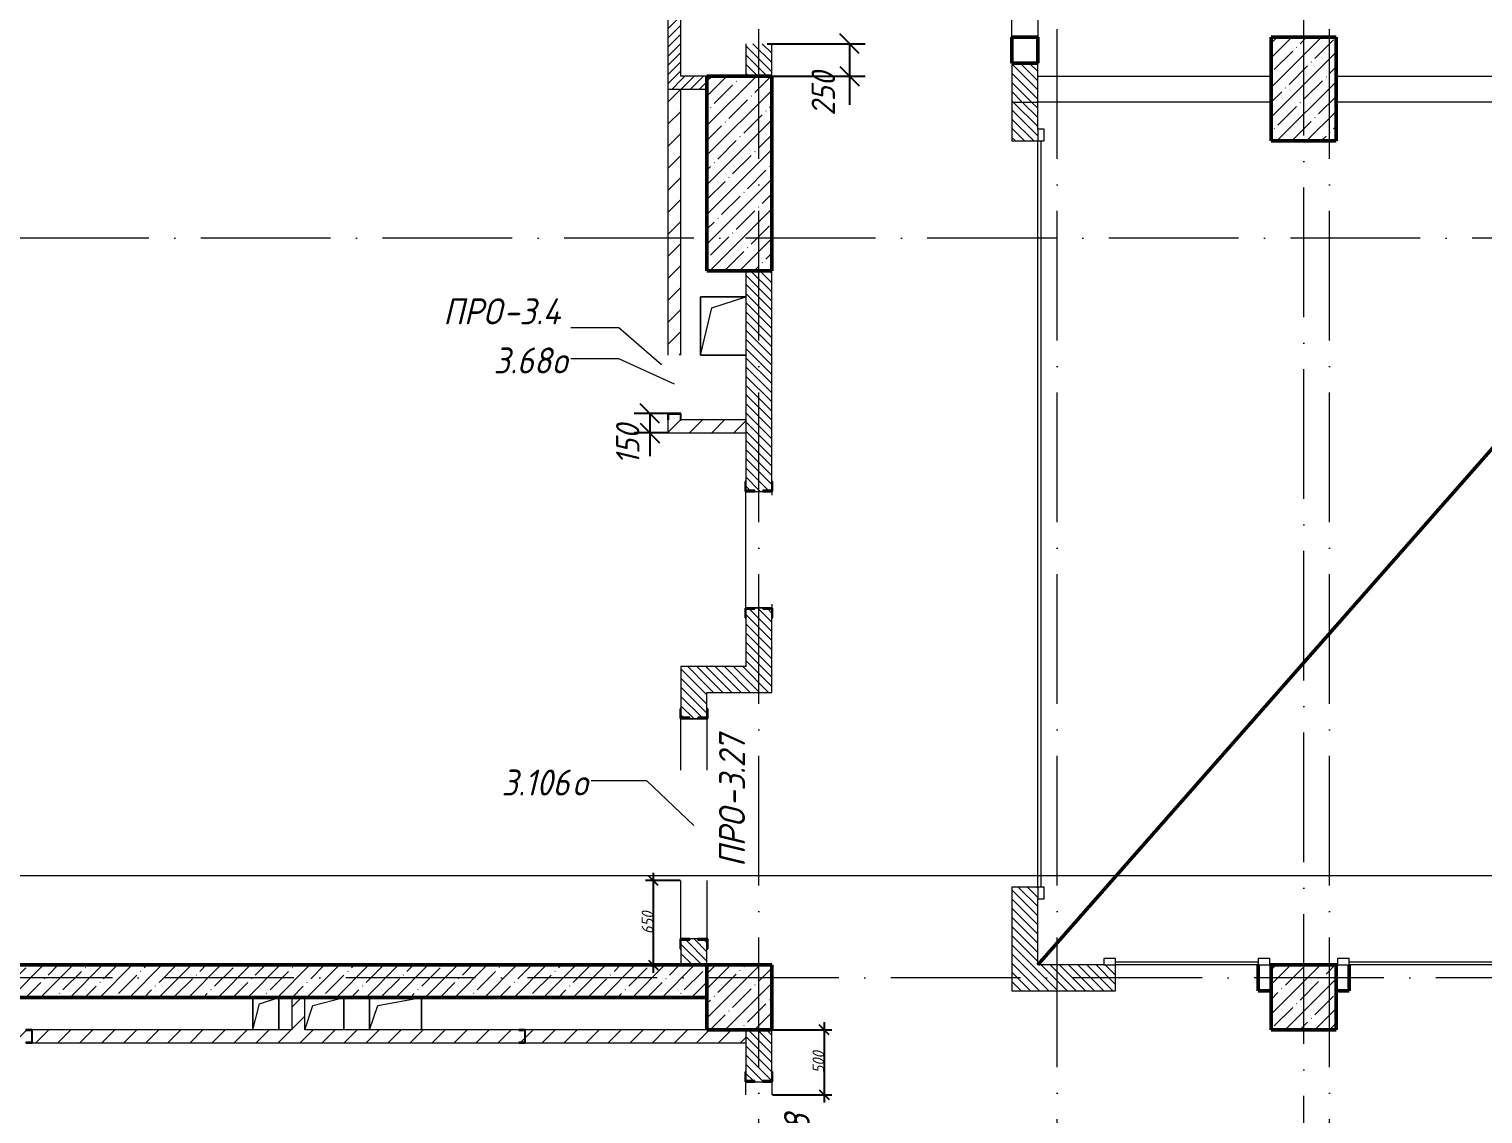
# Model space of a CAD drawing. Header units: millimetres. Extents: x -537608 to 253996, y -217170 to 186033.
# Drawn here: x -178860 to -167653, y 161073 to 169434 of the extents above; entities that cross this region are included whole.
import ezdxf

# ---------------------------------------------------------------- set-up
doc = ezdxf.new("R2010")
doc.units = ezdxf.units.MM
doc.linetypes.add('50_200_ШТРИХ_1Т_ш5_п1_п1_', pattern=[1400, 1000, -200, 0, -200])
for name, color, linetype, lineweight in [('A-____-____-DIMS', 7, 'Continuous', 9), ('A-DETL-____-OTLN-1', 7, 'Continuous', 50), ('A-DOOR-____-MCUT', 7, 'Continuous', 13), ('A-DOOR-____-OTLN', 7, 'Continuous', 9), ('A-FLOR-____-OTLN', 7, 'Continuous', 9), ('A-GENM-____-IDEN', 7, 'Continuous', 9), ('A-GENM-____-MCUT', 7, 'Continuous', 25), ('A-GENM-____-OTLN', 7, 'Continuous', 9), ('A-GENM-____-OTLN-1', 7, 'Continuous', 25), ('A-GLAZ-____-IDEN', 7, 'Continuous', 9), ('A-WALL-____-MCUT', 7, 'Continuous', 13), ('A-WALL-____-MCUT-1', 7, 'Continuous', 9), ('A-WALL-____-MCUT-2', 7, 'Continuous', 50), ('A-WALL-____-PATT-1', 7, 'Continuous', 9), ('A-WALL-FNSH-MCUT-1', 7, 'Continuous', 9), ('I-WALL-____-OTLN', 7, 'Continuous', 9), ('S-COLS-____-MCUT', 7, 'Continuous', 50), ('S-COLS-____-OTLN', 7, 'Continuous', 9), ('S-GRID-____-OTLN-1', 7, '50_200_ШТРИХ_1Т_ш5_п1_п1_', 9)]:
    doc.layers.add(name, color=color, linetype=linetype, lineweight=lineweight)
doc.layers.add('G-____-____-SYMB-1', color=9, linetype='Continuous', lineweight=9, true_color=0x808080)
doc.styles.add('ISOCPEUR_I_10', font='isocpeui.ttf', dxfattribs={"width": 0.9, "height": 180})
doc.styles.add('ISOCPEUR_I_11', font='isocpeui.ttf', dxfattribs={"width": 0.9, "height": 200})
doc.styles.add('ISOCPEUR_I_7', font='isocpeui.ttf', dxfattribs={"width": 0.9, "height": 90})
doc.dimstyles.new('ISO-1_8_0_9К_СРЕДНИЙ_Кладочные_1', dxfattribs={"dimscale": 304.8, "dimtxt": 89.638306, "dimasz": 0.246063, "dimexe": 0.19685, "dimexo": 0, "dimgap": 0, "dimtad": 1, "dimdec": 3, "dimrnd": 0.001, "dimdsep": 46, "dimtxsty": 'ISOCPEUR_I_7', "dimblk1": 'OBLIQUE', "dimblk2": 'OBLIQUE', "dimsah": 1, "dimcen": 0.09, "dimdle": 0.19685, "dimazin": 0, "dimtfac": 1, "dimtdec": 4, "dimtix": 1, "dimtmove": 0, "dimatfit": 3, "dimfxl": 1, "dimtvp": 1, "dimtolj": 1, "dimtzin": 0, "dimarcsym": 2})
doc.dimstyles.new('ISO-1_8_0_9К_СРЕДНИЙ_Кладочные_3', dxfattribs={"dimscale": 304.8, "dimtxt": 179.276612, "dimasz": 0.492126, "dimexe": 0.393701, "dimexo": 0, "dimgap": 0, "dimtad": 1, "dimdec": 3, "dimrnd": 0.001, "dimdsep": 46, "dimtxsty": 'ISOCPEUR_I_10', "dimblk1": 'OBLIQUE', "dimblk2": 'OBLIQUE', "dimsah": 1, "dimcen": 0.09, "dimdle": 0.393701, "dimazin": 0, "dimtfac": 1, "dimtdec": 4, "dimtix": 1, "dimtmove": 0, "dimatfit": 3, "dimfxl": 1, "dimtvp": 1, "dimtolj": 1, "dimtzin": 0, "dimarcsym": 2})
pattern_1 = [(135, (-178684.97, 94540.114), (-35.35534, -35.35534), [])]
pattern_2 = [(45, (-178684.97, 94540.114), (-35.35534, 35.35534), [])]
pattern_3 = [(45, (-178684.97, 94540.11), (-84.85281, 84.85281), [])]

# ---------------------------------------------------------------- blocks, each defined once
blk = doc.blocks.new('BSC_Колонна _Прямоугольная - 500х800-V10-АР1_План отверстий 3 этажа в осях 1-64_Ю-ЯЯ')
at = {"layer": 'S-COLS-____-OTLN'}
h = blk.add_hatch(dxfattribs=at)
h.set_pattern_fill('FP_14', color=256, style=0, pattern_type=2)
h.set_pattern_definition([(45, (-9650, -74431.04), (-114.04925, 114.04925), []), (45, (-9535.95, -74431.04), (-114.04925, 114.04925), [201.613, -40.323, 3.353, -36.97])])
h.paths.add_polyline_path([(-250, -400), (250, -400), (250, 400), (-250, 400)], flags=0)
at = {"layer": 'S-COLS-____-MCUT'}
for p, q in [((250, 400), (-250, 400)), ((-250, 400), (-250, -400)), ((250, -400), (250, 400)), ((-250, -400), (250, -400))]:
    blk.add_line(p, q, dxfattribs=at)
blk = doc.blocks.new('BSC_Колонна _Прямоугольная - 500х500-25976076-АР1_План отверстий 3 этажа в осях 1-64_Ю-ЯЯ')
at = {"layer": 'S-COLS-____-OTLN'}
h = blk.add_hatch(dxfattribs=at)
h.set_pattern_fill('FP_15', color=256, style=0, pattern_type=2)
h.set_pattern_definition([(45, (-9650, -67431.04), (-114.04925, 114.04925), []), (45, (-9535.95, -67431.04), (-114.04925, 114.04925), [201.613, -40.323, 3.353, -36.97])])
h.paths.add_polyline_path([(-250, -250), (250, -250), (250, 250), (-250, 250)], flags=0)
at = {"layer": 'S-COLS-____-MCUT'}
for p, q in [((250, 250), (-250, 250)), ((-250, 250), (-250, -250)), ((250, -250), (250, 250)), ((-250, -250), (250, -250))]:
    blk.add_line(p, q, dxfattribs=at)
blk = doc.blocks.new('BSC_Колонна _Прямоугольная - 500х500-V24-АР1_План отверстий 3 этажа в осях 1-64_Ю-ЯЯ')
at = {"layer": 'S-COLS-____-OTLN'}
h = blk.add_hatch(dxfattribs=at)
h.set_pattern_fill('FP_31', color=256, style=0, pattern_type=2)
h.set_pattern_definition([(45, (-5300, -67431.04), (-114.04925, 114.04925), []), (45, (-5185.95, -67431.04), (-114.04925, 114.04925), [201.613, -40.323, 3.353, -36.97])])
h.paths.add_polyline_path([(-250, -250), (250, -250), (250, 250), (-250, 250)], flags=0)
at = {"layer": 'S-COLS-____-MCUT'}
for p, q in [((250, 250), (-250, 250)), ((-250, 250), (-250, -250)), ((250, -250), (250, 250)), ((-250, -250), (250, -250))]:
    blk.add_line(p, q, dxfattribs=at)
blk = doc.blocks.new('BSC_Колонна _Прямоугольная - 500х1500-25984399-АР1_План отверстий 3 этажа в осях 1-64_Ю-ЯЯ')
at = {"layer": 'S-COLS-____-OTLN'}
h = blk.add_hatch(dxfattribs=at)
h.set_pattern_fill('FP_152', color=256, style=0, pattern_type=2)
h.set_pattern_definition([(45, (-5300, -73781.04), (-114.04925, 114.04925), []), (45, (-5185.95, -73781.04), (-114.04925, 114.04925), [201.613, -40.323, 3.353, -36.97])])
h.paths.add_polyline_path([(-250, -750), (250, -750), (250, 750), (-250, 750), (-250, -413)], flags=0)
at = {"layer": 'S-COLS-____-MCUT'}
for p, q in [((250, 750), (-250, 750)), ((-250, 750), (-250, -750)), ((250, -750), (250, 750)), ((-250, -750), (250, -750))]:
    blk.add_line(p, q, dxfattribs=at)
blk = doc.blocks.new('Фахверк_СКБ_Уголок - 200_3960-28268576-АР1_План отверстий 3 этажа в осях 1-64_Ю-ЯЯ')
at = {"layer": 'A-GENM-____-MCUT'}
for p, q in [((200, 156), (125, 156)), ((125, 156), (125, 81)), ((131, 81), (131, 150)), ((131, 150), (200, 150)), ((200, 150), (200, 156)), ((125, 81), (131, 81)), ((131, 19), (125, 19)), ((125, 19), (125, -56)), ((131, -50), (131, 19)), ((125, -56), (200, -56)), ((200, -50), (131, -50)), ((200, -56), (200, -50))]:
    blk.add_line(p, q, dxfattribs=at)
blk = doc.blocks.new('Фахверк_СКБ_Уголок - 200_3960_зеркало-28268689-АР1_План отверстий 3 этажа в осях 1-64_Ю-ЯЯ')
at = {"layer": 'A-GENM-____-MCUT'}
for p, q in [((200, 156), (125, 156)), ((125, 156), (125, 81)), ((131, 81), (131, 150)), ((131, 150), (200, 150)), ((200, 150), (200, 156)), ((125, 81), (131, 81)), ((131, 19), (125, 19)), ((125, 19), (125, -56)), ((131, -50), (131, 19)), ((125, -56), (200, -56)), ((200, -50), (131, -50)), ((200, -56), (200, -50))]:
    blk.add_line(p, q, dxfattribs=at)
blk = doc.blocks.new('154_Стойка_СКБ_Уголок - СМ-2480_200-28346303-АР1_План отверстий 3 этажа в осях 1-64_Ю-ЯЯ')
at = {"layer": 'A-GENM-____-MCUT'}
for p, q in [((125, 156), (125, 81)), ((200, 156), (125, 156)), ((131, 81), (131, 150)), ((131, 150), (200, 150)), ((200, 150), (200, 156)), ((125, 81), (131, 81)), ((131, 19), (125, 19)), ((125, 19), (125, -56)), ((131, -50), (131, 19)), ((125, -56), (200, -56)), ((200, -50), (131, -50)), ((200, -56), (200, -50))]:
    blk.add_line(p, q, dxfattribs=at)
blk = doc.blocks.new('Стойка_Влож_Полоса боковая - Полоса-V164-АР1_План отверстий 3 этажа в осях 1-64_Ю-ЯЯ')
at = {"layer": 'A-GENM-____-OTLN'}
for p, q in [((-5, 60), (0, 60)), ((-5, -60), (-5, 60)), ((0, 31), (0, -31)), ((0, -60), (-5, -60))]:
    blk.add_line(p, q, dxfattribs=at)
blk = doc.blocks.new('АР_Перемычка - АР_Перемычка-28586037-АР1_План отверстий 3 этажа в осях 1-64_Ю-ЯЯ')
at = {"layer": 'A-GENM-____-OTLN'}
blk.add_line((-250, -100), (-243, -100), dxfattribs=at)
blk = doc.blocks.new('154_Фахверк_СКБ_Швеллер - Тип_100_3960-28515445-АР1_План отверстий 3 этажа в осях 1-64_Ю-ЯЯ')
at = {"layer": 'A-GENM-____-MCUT'}
for p, q in [((175, 50), (125, 50)), ((125, 50), (125, -50)), ((128, 47), (175, 47)), ((128, -47), (128, 47)), ((175, 47), (175, 50)), ((125, -50), (175, -50)), ((175, -47), (128, -47)), ((175, -50), (175, -47))]:
    blk.add_line(p, q, dxfattribs=at)
blk = doc.blocks.new('AR_Отверстие прямоугольное _в плите_ - AR_Отверстие прямоугольное _в плите_-V196-АР1_План отверстий 3 этажа в осях 1-64_Ю-ЯЯ')
at = {"layer": 'A-GENM-____-OTLN'}
for p, q in [((-100, 125), (-100, -125)), ((-50, 75), (100, 125)), ((100, -125), (100, 125)), ((-100, -125), (-50, 75))]:
    blk.add_line(p, q, dxfattribs=at)
blk = doc.blocks.new('AR_Отверстие прямоугольное _в плите_ - AR_Отверстие прямоугольное _в плите_-30459858-АР1_План отверстий 3 этажа в осях 1-64_Ю-ЯЯ')
at = {"layer": 'A-GENM-____-OTLN'}
for p, q in [((-200, 125), (-200, -125)), ((-137, 63), (200, 125)), ((200, -125), (200, 125)), ((-200, -125), (-137, 63))]:
    blk.add_line(p, q, dxfattribs=at)
blk = doc.blocks.new('AR_Отверстие прямоугольное _в плите_ - AR_Отверстие прямоугольное _в плите_-30552572-АР1_План отверстий 3 этажа в осях 1-64_Ю-ЯЯ')
at = {"layer": 'A-GENM-____-OTLN'}
for p, q in [((-88, 63), (150, 125)), ((150, -125), (150, 125)), ((-150, -125), (-88, 63))]:
    blk.add_line(p, q, dxfattribs=at)
blk = doc.blocks.new('AR_Отверстие прямоугольное _в плите_ - AR_Отверстие прямоугольное _в плите_-30553107-АР1_План отверстий 3 этажа в осях 1-64_Ю-ЯЯ')
at = {"layer": 'A-GENM-____-OTLN'}
for p, q in [((175, 225), (-175, 225)), ((-175, 225), (-175, -225)), ((-87, 138), (175, 225)), ((-175, -225), (-87, 138)), ((-175, -225), (175, -225))]:
    blk.add_line(p, q, dxfattribs=at)
blk = doc.blocks.new('DM_Штора_Противопожарная_Doormaster_EI-60 - ш_2900 х в_2680-31485572-АР1_План отверстий 3 этажа в осях 1-64_Ю-ЯЯ')
at = {"layer": 'A-DOOR-____-MCUT'}
for p, q in [((-1325, 150), (-1415, 150)), ((-1415, 150), (-1415, 100)), ((-1325, 100), (-1325, 150)), ((-1325, 125), (1575, 125)), ((1575, 150), (1575, 100)), ((1665, 150), (1575, 150)), ((1665, 100), (1665, 150)), ((-1415, 100), (-1325, 100)), ((1575, 100), (1665, 100))]:
    blk.add_line(p, q, dxfattribs=at)
blk = doc.blocks.new('DM_Штора_Противопожарная_Doormaster_EI-60 - ш_5750 х в2680-31836437-АР1_План отверстий 3 этажа в осях 1-64_Ю-ЯЯ')
at = {"layer": 'A-DOOR-____-MCUT'}
for p, q in [((-2750, 150), (-2840, 150)), ((-2840, 150), (-2840, 100)), ((-2750, 100), (-2750, 150)), ((-2750, 125), (3000, 125)), ((3000, 150), (3000, 100)), ((3090, 150), (3000, 150)), ((3090, 100), (3090, 150)), ((-2840, 100), (-2750, 100)), ((3000, 100), (3090, 100))]:
    blk.add_line(p, q, dxfattribs=at)
blk = doc.blocks.new('DM_Штора_Противопожарная_Doormaster_EI-60 - ш_1100 х в_2680-31485576-АР1_План отверстий 3 этажа в осях 1-64_Ю-ЯЯ')
at = {"layer": 'A-DOOR-____-MCUT'}
for p, q in [((-425, 150), (-515, 150)), ((-515, 150), (-515, 100)), ((-425, 100), (-425, 150)), ((-425, 125), (675, 125)), ((675, 150), (675, 100)), ((765, 150), (675, 150)), ((765, 100), (765, 150)), ((-515, 100), (-425, 100)), ((675, 100), (765, 100))]:
    blk.add_line(p, q, dxfattribs=at)
blk = doc.blocks.new('BSC_Колонна _Прямоугольная1 - 200х100 _металл_-31488033-АР1_План отверстий 3 этажа в осях 1-64_Ю-ЯЯ')
at = {"layer": 'S-COLS-____-MCUT'}
for p, q in [((100, 50), (-100, 50)), ((-100, 50), (-100, 40)), ((100, -50), (100, 50)), ((-100, -50), (100, -50))]:
    blk.add_line(p, q, dxfattribs=at)
blk = doc.blocks.new('BSC_Колонна _Прямоугольная1 - 200х100 _металл_-V209-АР1_План отверстий 3 этажа в осях 1-64_Ю-ЯЯ')
at = {"layer": 'S-COLS-____-MCUT'}
for p, q in [((100, 50), (-100, 50)), ((100, -50), (100, 50)), ((-100, -40), (-100, -50)), ((-100, -50), (100, -50))]:
    blk.add_line(p, q, dxfattribs=at)
blk = doc.blocks.new('BSC_Колонна _Прямоугольная1 - 200х200 _металл_-35216022-АР1_План отверстий 3 этажа в осях 1-64_Ю-ЯЯ')
at = {"layer": 'S-COLS-____-MCUT'}
for p, q in [((100, 100), (-100, 100)), ((-100, 100), (-100, -100)), ((100, -100), (100, 100)), ((-100, -100), (100, -100))]:
    blk.add_line(p, q, dxfattribs=at)
blk = doc.blocks.new('154_Фахверк_СКБ_Швеллер - Тип_100_3960_зеркало-28515619-АР1_План отверстий 3 этажа в осях 1-64_Ю-ЯЯ')
at = {"layer": 'A-GENM-____-MCUT'}
for p, q in [((175, 50), (125, 50)), ((125, 50), (125, -50)), ((128, 47), (175, 47)), ((128, -47), (128, 47)), ((175, 47), (175, 50)), ((125, -50), (175, -50)), ((175, -47), (128, -47)), ((175, -50), (175, -47))]:
    blk.add_line(p, q, dxfattribs=at)
blk = doc.blocks.new('_Oblique')
at = {"color": 0, "linetype": 'ByBlock', "lineweight": -2}
blk.add_line((-0.5, -0.5), (0.5, 0.5), dxfattribs=at)
blk = doc.blocks.new('*D1052')
at = {"layer": 'A-____-____-DIMS', "color": 0, "lineweight": -2, "transparency": 16777216}
for p, q in [((-173170, 169321), (-172416, 169321)), ((-172536, 169321), (-172536, 168951)), ((-173135, 169071), (-172416, 169071)), ((-172536, 169071), (-172536, 168850))]:
    blk.add_line(p, q, dxfattribs=at)
at = {"layer": 'Defpoints', "color": 0, "transparency": 16777216}
for p in [(-173170, 169321), (-172536, 169321), (-173135, 169071)]:
    blk.add_point(p, dxfattribs=at)
at = {"layer": 'A-____-____-DIMS', "color": 0, "lineweight": -2, "transparency": 16777216, "xscale": 150, "yscale": 150, "zscale": 150}
for p, rotation in [((-172536, 169321), 90), ((-172536, 169071), 270)]:
    blk.add_blockref('_Oblique', p, dxfattribs=dict(at, rotation=rotation))
at = {"layer": 'A-____-____-DIMS', "color": 0, "transparency": 16777216, "insert": (-172828, 168765), "char_height": 180, "width": 409.58, "attachment_point": 1, "rotation": 90, "line_spacing_factor": 1.149209, "style": 'ISOCPEUR_I_10'}
blk.add_mtext('\\A1;250', dxfattribs=at)
blk = doc.blocks.new('*D1065')
at = {"layer": 'A-____-____-DIMS', "color": 0, "lineweight": -2, "transparency": 16777216}
for p, q in [((-173841, 162871), (-174108, 162871)), ((-174048, 162931), (-174048, 162161)), ((-173942, 162221), (-174108, 162221))]:
    blk.add_line(p, q, dxfattribs=at)
at = {"layer": 'Defpoints', "color": 0, "transparency": 16777216}
for p in [(-173841, 162871), (-174048, 162221), (-173942, 162221)]:
    blk.add_point(p, dxfattribs=at)
at = {"layer": 'A-____-____-DIMS', "color": 0, "lineweight": -2, "transparency": 16777216, "xscale": 75, "yscale": 75, "zscale": 75}
for p, rotation in [((-174048, 162871), 90), ((-174048, 162221), 270)]:
    blk.add_blockref('_Oblique', p, dxfattribs=dict(at, rotation=rotation))
at = {"layer": 'A-____-____-DIMS', "color": 0, "transparency": 16777216, "insert": (-174093, 162546), "char_height": 90, "width": 409.58, "attachment_point": 5, "rotation": 90, "style": 'ISOCPEUR_I_7'}
blk.add_mtext('\\A1;650', dxfattribs=at)
blk = doc.blocks.new('*D1066')
at = {"layer": 'A-____-____-DIMS', "color": 0, "lineweight": -2, "transparency": 16777216}
for p, q in [((-173135, 161721), (-172671, 161721)), ((-172731, 161781), (-172731, 161161)), ((-173129, 161221), (-172671, 161221))]:
    blk.add_line(p, q, dxfattribs=at)
at = {"layer": 'Defpoints', "color": 0, "transparency": 16777216}
for p in [(-173135, 161721), (-173129, 161221), (-172731, 161221)]:
    blk.add_point(p, dxfattribs=at)
at = {"layer": 'A-____-____-DIMS', "color": 0, "lineweight": -2, "transparency": 16777216, "xscale": 75, "yscale": 75, "zscale": 75}
for p, rotation in [((-172731, 161721), 90), ((-172731, 161221), 270)]:
    blk.add_blockref('_Oblique', p, dxfattribs=dict(at, rotation=rotation))
at = {"layer": 'A-____-____-DIMS', "color": 0, "transparency": 16777216, "insert": (-172776, 161471), "char_height": 90, "width": 409.58, "attachment_point": 5, "rotation": 90, "style": 'ISOCPEUR_I_7'}
blk.add_mtext('\\A1;500', dxfattribs=at)
blk = doc.blocks.new('*D1033')
at = {"layer": 'A-____-____-DIMS', "color": 0, "lineweight": -2, "transparency": 16777216}
for p, q in [((-173874, 166471), (-174195, 166471)), ((-174075, 166471), (-174075, 166201)), ((-173935, 166321), (-174195, 166321)), ((-174075, 166321), (-174075, 166141))]:
    blk.add_line(p, q, dxfattribs=at)
at = {"layer": 'Defpoints', "color": 0, "transparency": 16777216}
for p in [(-174075, 166471), (-173874, 166471), (-173935, 166321)]:
    blk.add_point(p, dxfattribs=at)
at = {"layer": 'A-____-____-DIMS', "color": 0, "lineweight": -2, "transparency": 16777216, "xscale": 150, "yscale": 150, "zscale": 150}
for p, rotation in [((-174075, 166471), 90), ((-174075, 166321), 270)]:
    blk.add_blockref('_Oblique', p, dxfattribs=dict(at, rotation=rotation))
at = {"layer": 'A-____-____-DIMS', "color": 0, "transparency": 16777216, "insert": (-174335, 166077), "char_height": 180, "width": 368.21, "attachment_point": 1, "rotation": 90, "line_spacing_factor": 1.149209, "style": 'ISOCPEUR_I_10'}
blk.add_mtext('\\A1;150', dxfattribs=at)

msp = doc.modelspace()

# ---------------------------------------------------------------- hatches: boundary and pattern name
at = {"layer": 'A-WALL-____-PATT-1'}
h = msp.add_hatch(dxfattribs=at)
h.set_pattern_fill('FP_8', color=256, style=0, pattern_type=2)
h.set_pattern_definition(pattern_2)
h.paths.add_polyline_path([(-173834.9702, 168971.1558), (-173834.9702, 170071.1558), (-173934.9702, 170071.1558), (-173934.9702, 168971.1558)], flags=0)
h.paths.add_polyline_path([(-173934.9702, 170471.1558), (-173834.9702, 170471.1558), (-173834.9702, 171171.1558), (-173934.9702, 171171.1558)], flags=0)
h = msp.add_hatch(dxfattribs=at)
h.set_pattern_fill('FP_9', color=256, style=0, pattern_type=2)
h.set_pattern_definition(pattern_1)
h.paths.add_polyline_path([(-173334.9702, 169071.1558), (-173134.9702, 169071.1558), (-173134.9702, 169321.1558), (-173334.9702, 169321.1558)], flags=0)
h.paths.add_polyline_path([(-173334.9702, 169821.1558), (-173134.9702, 169821.1558), (-173134.9702, 170871.1558), (-173334.9702, 170871.1558)], flags=0)
h = msp.add_hatch(dxfattribs=at)
h.set_pattern_fill('FP_9', color=256, style=0, pattern_type=2)
h.set_pattern_definition(pattern_1)
h.paths.add_polyline_path([(-171084.9702, 168871.1558), (-171084.9702, 169171.1558), (-171284.9702, 169171.1558), (-171284.9702, 168871.1558)], flags=0)
h = msp.add_hatch(dxfattribs=at)
h.set_pattern_fill('FP_8', color=256, style=0, pattern_type=2)
h.set_pattern_definition(pattern_2)
h.paths.add_polyline_path([(-173634.9702, 168971.1558), (-173634.9702, 169071.1558), (-173834.9702, 169071.1558), (-173834.9702, 168971.1558)], flags=0)
h = msp.add_hatch(dxfattribs=at)
h.set_pattern_fill('FP_7', color=256, style=0, pattern_type=2)
h.set_pattern_definition(pattern_3)
h.paths.add_polyline_path([(-173837.9702, 166421.1558), (-173837.9702, 166468.1558), (-173931.9702, 166468.1558), (-173931.9702, 166421.1558), (-173884.9702, 166421.1558)], flags=0)
h.paths.add_polyline_path([(-173834.9702, 166921.1558), (-173834.9702, 168971.1558), (-173934.9702, 168971.1558), (-173934.9702, 166921.1558)], flags=0)
h = msp.add_hatch(dxfattribs=at)
h.set_pattern_fill('FP_9', color=256, style=0, pattern_type=2)
h.set_pattern_definition(pattern_1)
h.paths.add_polyline_path([(-171084.9702, 162021.1558), (-171084.9702, 162821.1558), (-171284.9702, 162821.1558), (-171284.9702, 162021.1558)], flags=0)
h.paths.add_polyline_path([(-171084.9702, 168571.1558), (-171084.9702, 168871.1558), (-171284.9702, 168871.1558), (-171284.9702, 168571.1558)], flags=0)
h = msp.add_hatch(dxfattribs=at)
h.set_pattern_fill('FP_9', color=256, style=0, pattern_type=2)
h.set_pattern_definition(pattern_1)
h.paths.add_polyline_path([(-173134.9702, 164521.1558), (-173134.9702, 164965.1558), (-173203.9702, 164965.1558), (-173203.9702, 164971.1558), (-173265.9702, 164971.1558), (-173265.9702, 164965.1558), (-173334.9702, 164965.1558), (-173334.9702, 164521.1558)], flags=0)
h.paths.add_polyline_path([(-173203.9702, 165871.1558), (-173203.9702, 165877.1558), (-173134.9702, 165877.1558), (-173134.9702, 167571.1558), (-173334.9702, 167571.1558), (-173334.9702, 165877.1558), (-173265.9702, 165877.1558), (-173265.9702, 165871.1558)], flags=0)
h = msp.add_hatch(dxfattribs=at)
h.set_pattern_fill('FP_7', color=256, style=0, pattern_type=2)
h.set_pattern_definition(pattern_3)
h.paths.add_polyline_path([(-173334.9702, 166321.1558), (-173334.9702, 166421.1558), (-173934.9702, 166421.1558), (-173934.9702, 166321.1558), (-173396.6033, 166321.1558)], flags=0)
h = msp.add_hatch(dxfattribs=at)
h.set_pattern_fill('FP_9', color=256, style=0, pattern_type=2)
h.set_pattern_definition(pattern_1)
h.paths.add_polyline_path([(-173834.9702, 162221.1558), (-173634.9702, 162221.1558), (-173634.9702, 162415.1558), (-173703.9702, 162415.1558), (-173703.9702, 162421.1558), (-173765.9702, 162421.1558), (-173765.9702, 162415.1558), (-173834.9702, 162415.1558), (-173834.9702, 162346.1558)], flags=0)
h.paths.add_polyline_path([(-173703.9702, 164121.1558), (-173703.9702, 164127.1558), (-173634.9702, 164127.1558), (-173634.9702, 164521.1558), (-173834.9702, 164521.1558), (-173834.9702, 164127.1558), (-173765.9702, 164127.1558), (-173765.9702, 164121.1558)], flags=0)
h = msp.add_hatch(dxfattribs=at)
h.set_pattern_fill('FP_9', color=256, style=0, pattern_type=2)
h.set_pattern_definition(pattern_1)
h.paths.add_polyline_path([(-173634.9702, 164321.1558), (-173134.9702, 164321.1558), (-173134.9702, 164521.1558), (-173634.9702, 164521.1558)], flags=0)
h = msp.add_hatch(dxfattribs=at)
h.set_pattern_fill('FP_12', color=256, style=0, pattern_type=2)
h.set_pattern_definition([(45, (-178684.97, 94540.11), (-114.04925, 114.04925), []), (45, (-178570.92, 94540.11), (-114.04925, 114.04925), [201.612, -40.322, 3.353, -36.97])])
h.paths.add_polyline_path([(-173634.9702, 161971.1558), (-173634.9702, 162221.1558), (-180634.9702, 162221.1558), (-180634.9702, 161971.1558), (-175164.0676, 161971.1558)], flags=0)
h = msp.add_hatch(dxfattribs=at)
h.set_pattern_fill('FP_9', color=256, style=0, pattern_type=2)
h.set_pattern_definition(pattern_1)
h.paths.add_polyline_path([(-170574.9702, 162021.1558), (-170484.9702, 162021.1558), (-170484.9702, 162221.1558), (-171084.9702, 162221.1558), (-171084.9702, 162021.1558)], flags=0)
h = msp.add_hatch(dxfattribs=at)
h.set_pattern_fill('FP_7', color=256, style=0, pattern_type=2)
h.set_pattern_definition(pattern_3)
h.paths.add_polyline_path([(-176734.9702, 161721.1558), (-176734.9702, 161971.1558), (-176834.9702, 161971.1558), (-176834.9702, 161721.1558)], flags=0)
h = msp.add_hatch(dxfattribs=at)
h.set_pattern_fill('FP_7', color=256, style=0, pattern_type=2)
h.set_pattern_definition(pattern_3)
h.paths.add_polyline_path([(-180466.4604, 161621.1558), (-178884.9702, 161621.1558), (-178884.9702, 161624.1558), (-178837.9702, 161624.1558), (-178837.9702, 161718.1558), (-178884.9702, 161718.1558), (-178884.9702, 161721.1558), (-180884.9702, 161721.1558), (-180884.9702, 161621.1558)], flags=0)
h.paths.add_polyline_path([(-173334.9702, 161621.1558), (-173334.9702, 161721.1558), (-175034.9702, 161721.1558), (-175034.9702, 161621.1558), (-173396.6033, 161621.1558)], flags=0)
h.paths.add_polyline_path([(-175084.9702, 161621.1558), (-175084.9702, 161624.1558), (-175037.9702, 161624.1558), (-175037.9702, 161718.1558), (-175084.9702, 161718.1558), (-175084.9702, 161721.1558), (-178834.9702, 161721.1558), (-178834.9702, 161621.1558), (-175164.0676, 161621.1558)], flags=0)
h = msp.add_hatch(dxfattribs=at)
h.set_pattern_fill('FP_9', color=256, style=0, pattern_type=2)
h.set_pattern_definition(pattern_1)
h.paths.add_polyline_path([(-173134.9702, 156571.1558), (-173134.9702, 159615.1558), (-173203.9702, 159615.1558), (-173203.9702, 159621.1558), (-173265.9702, 159621.1558), (-173265.9702, 159615.1558), (-173334.9702, 159615.1558), (-173334.9702, 156571.1558)], flags=0)
h.paths.add_polyline_path([(-173203.9702, 161321.1558), (-173203.9702, 161327.1558), (-173134.9702, 161327.1558), (-173134.9702, 161721.1558), (-173334.9702, 161721.1558), (-173334.9702, 161327.1558), (-173265.9702, 161327.1558), (-173265.9702, 161321.1558)], flags=0)

# ---------------------------------------------------------------- linework, layer by layer
at = {"layer": 'A-DETL-____-OTLN-1'}
msp.add_line((-171084.9702, 162221.1558), (-166112.9702, 167871.1558), dxfattribs=at)
at = {"layer": 'A-FLOR-____-OTLN'}
for p, q in [((-171084.9702, 162821.1558), (-171084.9702, 168571.1558)), ((-173684.9702, 167371.1558), (-173334.9702, 167371.1558)), ((-173684.9702, 166921.1558), (-173684.9702, 167371.1558)), ((-173334.9702, 166921.1558), (-173684.9702, 166921.1558)), ((-169384.9702, 162221.1558), (-170484.9702, 162221.1558)), ((-165784.9702, 162221.1558), (-168684.9702, 162221.1558)), ((-177134.9702, 161721.1558), (-177134.9702, 161971.1558)), ((-176934.9702, 161971.1558), (-176934.9702, 161721.1558)), ((-176434.9702, 161971.1558), (-176434.9702, 161721.1558)), ((-176234.9702, 161721.1558), (-176234.9702, 161971.1558)), ((-175834.9702, 161971.1558), (-175834.9702, 161721.1558))]:
    msp.add_line(p, q, dxfattribs=at)
at = {"layer": 'A-GENM-____-IDEN'}
for p, q in [((-174313.8123, 167130.9717), (-174684.2647, 167130.9717)), ((-173984.9702, 166846.1558), (-174313.8123, 167130.9717))]:
    msp.add_line(p, q, dxfattribs=at)
at = {"layer": 'A-GLAZ-____-IDEN'}
for p, q in [((-174313.8123, 166891.9363), (-174684.2647, 166891.9363)), ((-173884.9702, 166696.1558), (-174313.8123, 166891.9363)), ((-174098.596, 163639.159), (-174527.468, 163639.159)), ((-173734.9702, 163296.1558), (-174098.596, 163639.159))]:
    msp.add_line(p, q, dxfattribs=at)
at = {"layer": 'A-WALL-____-MCUT'}
for p, q in [((-173334.9702, 169321.1558), (-173334.9702, 169071.1558)), ((-173134.9702, 169071.1558), (-173134.9702, 169321.1558)), ((-171284.9702, 169171.1558), (-171284.9702, 168571.1558)), ((-171084.9702, 168661.1558), (-171084.9702, 169171.1558)), ((-171284.9702, 168871.1558), (-171084.9702, 168871.1558)), ((-171284.9702, 168571.1558), (-171084.9702, 168571.1558)), ((-173334.9702, 167571.1558), (-173334.9702, 165946.1558)), ((-173134.9702, 165946.1558), (-173134.9702, 167571.1558)), ((-173334.9702, 164896.1558), (-173334.9702, 164521.1558)), ((-173134.9702, 164321.1558), (-173134.9702, 164896.1558)), ((-173834.9702, 164521.1558), (-173834.9702, 164196.1558)), ((-173334.9702, 164521.1558), (-173834.9702, 164521.1558)), ((-173634.9702, 164196.1558), (-173634.9702, 164321.1558)), ((-173634.9702, 164321.1558), (-173134.9702, 164321.1558)), ((-171284.9702, 162821.1558), (-171284.9702, 162021.1558)), ((-171084.9702, 162821.1558), (-171284.9702, 162821.1558)), ((-171084.9702, 162221.1558), (-171084.9702, 162731.1558)), ((-173703.9702, 162421.1558), (-173765.9702, 162421.1558)), ((-173834.9702, 162346.1558), (-173834.9702, 162221.1558)), ((-173634.9702, 162221.1558), (-173634.9702, 162346.1558)), ((-170574.9702, 162221.1558), (-171084.9702, 162221.1558)), ((-170484.9702, 162021.1558), (-170484.9702, 162221.1558)), ((-171284.9702, 162021.1558), (-170484.9702, 162021.1558)), ((-173334.9702, 161721.1558), (-173334.9702, 161396.1558)), ((-173134.9702, 161396.1558), (-173134.9702, 161721.1558)), ((-173265.9702, 161321.1558), (-173203.9702, 161321.1558))]:
    msp.add_line(p, q, dxfattribs=at)
at = {"layer": 'A-WALL-____-MCUT-1'}
msp.add_line((-173934.9702, 168971.1558), (-173834.9702, 168971.1558), dxfattribs=at)
at = {"layer": 'A-WALL-____-MCUT-2'}
for p, q in [((-173634.9702, 162221.1558), (-180634.9702, 162221.1558)), ((-180634.9702, 161971.1558), (-173634.9702, 161971.1558))]:
    msp.add_line(p, q, dxfattribs=at)
at = {"layer": 'A-WALL-FNSH-MCUT-1'}
for p, q in [((-173934.9702, 170071.1558), (-173934.9702, 166921.1558)), ((-173834.9702, 169071.1558), (-173834.9702, 170071.1558)), ((-173634.9702, 169071.1558), (-173834.9702, 169071.1558)), ((-173834.9702, 168971.1558), (-173634.9702, 168971.1558)), ((-173834.9702, 166921.1558), (-173834.9702, 168971.1558)), ((-173934.9702, 166421.1558), (-173934.9702, 166321.1558)), ((-173334.9702, 166421.1558), (-173834.9702, 166421.1558)), ((-173934.9702, 166321.1558), (-173334.9702, 166321.1558)), ((-176834.9702, 161971.1558), (-176834.9702, 161721.1558)), ((-176734.9702, 161721.1558), (-176734.9702, 161971.1558)), ((-176834.9702, 161721.1558), (-178834.9702, 161721.1558)), ((-175084.9702, 161721.1558), (-176734.9702, 161721.1558)), ((-173634.9702, 161721.1558), (-175034.9702, 161721.1558)), ((-178834.9702, 161621.1558), (-175084.9702, 161621.1558)), ((-175034.9702, 161621.1558), (-173334.9702, 161621.1558))]:
    msp.add_line(p, q, dxfattribs=at)
at = {"layer": 'G-____-____-SYMB-1'}
msp.add_line((-183495.5066, 162911.1558), (-74014.7792, 162911.1558), dxfattribs=at)
at = {"layer": 'I-WALL-____-OTLN'}
for p, q in [((-171284.9702, 169371.1558), (-171284.9702, 171171.1558)), ((-171084.9702, 171171.1558), (-171084.9702, 169371.1558)), ((-171084.9702, 169071.1558), (-169284.9702, 169071.1558)), ((-168784.9702, 169071.1558), (-166584.9702, 169071.1558)), ((-169284.9702, 168871.1558), (-171084.9702, 168871.1558)), ((-166584.9702, 168871.1558), (-168784.9702, 168871.1558)), ((-173334.9702, 164971.1558), (-173334.9702, 165871.1558)), ((-173134.9702, 165871.1558), (-173134.9702, 165841.1558)), ((-173134.9702, 165001.1558), (-173134.9702, 164971.1558)), ((-173834.9702, 163721.1558), (-173834.9702, 164121.1558)), ((-173634.9702, 164121.1558), (-173634.9702, 163721.1558)), ((-173834.9702, 162421.1558), (-173834.9702, 162871.1558)), ((-173634.9702, 162871.1558), (-173634.9702, 162421.1558)), ((-173334.9702, 161221.1558), (-173334.9702, 161321.1558)), ((-173134.9702, 161321.1558), (-173134.9702, 161221.1558))]:
    msp.add_line(p, q, dxfattribs=at)
at = {"layer": 'S-GRID-____-OTLN-1'}
for p, q in [((-173234.9702, 147431.7016), (-173234.9702, 185432.9652)), ((-170934.9702, 147431.7016), (-170934.9702, 185432.9652)), ((-169034.9702, 147611.8109), (-169034.9702, 185432.9652)), ((-168834.9702, 147431.7016), (-168834.9702, 185168.7152)), ((-154134.9702, 167821.1558), (-183353.7404, 167821.1558)), ((-74610.5636, 162121.1558), (-183353.7404, 162121.1558))]:
    msp.add_line(p, q, dxfattribs=at)

# ---------------------------------------------------------------- block references
at = {"layer": 'A-DOOR-____-OTLN', "rotation": 269.9999999999994}
msp.add_blockref('DM_Штора_Противопожарная_Doormaster_EI-60 - ш_5750 х в2680-31836437-АР1_План отверстий 3 этажа в осях 1-64_Ю-ЯЯ', (-171184.9702, 165821.1558), dxfattribs=at)
at = {"layer": 'A-DOOR-____-OTLN'}
for name, p in [('DM_Штора_Противопожарная_Doormaster_EI-60 - ш_1100 х в_2680-31485576-АР1_План отверстий 3 этажа в осях 1-64_Ю-ЯЯ', (-170059.9702, 162121.1558)), ('DM_Штора_Противопожарная_Doormaster_EI-60 - ш_2900 х в_2680-31485572-АР1_План отверстий 3 этажа в осях 1-64_Ю-ЯЯ', (-167359.9702, 162121.1558))]:
    msp.add_blockref(name, p, dxfattribs=at)
at = {"layer": 'A-GENM-____-OTLN'}
for name, p in [('AR_Отверстие прямоугольное _в плите_ - AR_Отверстие прямоугольное _в плите_-30553107-АР1_План отверстий 3 этажа в осях 1-64_Ю-ЯЯ', (-173509.9702, 167146.1558)), ('AR_Отверстие прямоугольное _в плите_ - AR_Отверстие прямоугольное _в плите_-V196-АР1_План отверстий 3 этажа в осях 1-64_Ю-ЯЯ', (-177034.9702, 161846.1558)), ('AR_Отверстие прямоугольное _в плите_ - AR_Отверстие прямоугольное _в плите_-30552572-АР1_План отверстий 3 этажа в осях 1-64_Ю-ЯЯ', (-176584.9702, 161846.1558)), ('AR_Отверстие прямоугольное _в плите_ - AR_Отверстие прямоугольное _в плите_-30459858-АР1_План отверстий 3 этажа в осях 1-64_Ю-ЯЯ', (-176034.9702, 161846.1558))]:
    msp.add_blockref(name, p, dxfattribs=at)
for name, p, rotation in [('АР_Перемычка - АР_Перемычка-28586037-АР1_План отверстий 3 этажа в осях 1-64_Ю-ЯЯ', (-173234.9702, 165871.1558), 269.9999999999999), ('Стойка_Влож_Полоса боковая - Полоса-V164-АР1_План отверстий 3 этажа в осях 1-64_Ю-ЯЯ', (-173234.9702, 165871.1558), 89.99999999999993), ('Стойка_Влож_Полоса боковая - Полоса-V164-АР1_План отверстий 3 этажа в осях 1-64_Ю-ЯЯ', (-173234.9702, 164971.1558), 269.9999999999999), ('Стойка_Влож_Полоса боковая - Полоса-V164-АР1_План отверстий 3 этажа в осях 1-64_Ю-ЯЯ', (-173734.9702, 164121.1558), 89.99999999999991)]:
    msp.add_blockref(name, p, dxfattribs=dict(at, rotation=rotation))
at = {"layer": 'A-GENM-____-OTLN-1'}
for name, p, rotation in [('154_Фахверк_СКБ_Швеллер - Тип_100_3960_зеркало-28515619-АР1_План отверстий 3 этажа в осях 1-64_Ю-ЯЯ', (-173884.9702, 166596.1558), 269.9999999999999), ('154_Стойка_СКБ_Уголок - СМ-2480_200-28346303-АР1_План отверстий 3 этажа в осях 1-64_Ю-ЯЯ', (-173184.9702, 165746.1558), 89.99999999999991), ('154_Стойка_СКБ_Уголок - СМ-2480_200-28346303-АР1_План отверстий 3 этажа в осях 1-64_Ю-ЯЯ', (-173284.9702, 165096.1558), 269.9999999999999), ('154_Стойка_СКБ_Уголок - СМ-2480_200-28346303-АР1_План отверстий 3 этажа в осях 1-64_Ю-ЯЯ', (-173684.9702, 163996.1558), 89.99999999999991), ('Фахверк_СКБ_Уголок - 200_3960_зеркало-28268689-АР1_План отверстий 3 этажа в осях 1-64_Ю-ЯЯ', (-173784.9702, 162546.1558), 269.9999999999999), ('154_Фахверк_СКБ_Швеллер - Тип_100_3960-28515445-АР1_План отверстий 3 этажа в осях 1-64_Ю-ЯЯ', (-178709.9702, 161671.1558), 180), ('154_Фахверк_СКБ_Швеллер - Тип_100_3960-28515445-АР1_План отверстий 3 этажа в осях 1-64_Ю-ЯЯ', (-174909.9702, 161671.1558), 180), ('Фахверк_СКБ_Уголок - 200_3960-28268576-АР1_План отверстий 3 этажа в осях 1-64_Ю-ЯЯ', (-173184.9702, 161196.1558), 89.99999999999991)]:
    msp.add_blockref(name, p, dxfattribs=dict(at, rotation=rotation))
at = {"layer": 'S-COLS-____-OTLN', "rotation": 270.0000000000001}
for name, p in [('BSC_Колонна _Прямоугольная1 - 200х200 _металл_-35216022-АР1_План отверстий 3 этажа в осях 1-64_Ю-ЯЯ', (-171184.9702, 169271.1558)), ('BSC_Колонна _Прямоугольная1 - 200х100 _металл_-31488033-АР1_План отверстий 3 этажа в осях 1-64_Ю-ЯЯ', (-169334.9702, 162121.1558)), ('BSC_Колонна _Прямоугольная1 - 200х100 _металл_-V209-АР1_План отверстий 3 этажа в осях 1-64_Ю-ЯЯ', (-168734.9702, 162121.1558))]:
    msp.add_blockref(name, p, dxfattribs=at)
at = {"layer": 'S-COLS-____-OTLN'}
for name, p in [('BSC_Колонна _Прямоугольная - 500х800-V10-АР1_План отверстий 3 этажа в осях 1-64_Ю-ЯЯ', (-169034.9702, 168971.1558)), ('BSC_Колонна _Прямоугольная - 500х1500-25984399-АР1_План отверстий 3 этажа в осях 1-64_Ю-ЯЯ', (-173384.9702, 168321.1558)), ('BSC_Колонна _Прямоугольная - 500х500-V24-АР1_План отверстий 3 этажа в осях 1-64_Ю-ЯЯ', (-173384.9702, 161971.1558)), ('BSC_Колонна _Прямоугольная - 500х500-25976076-АР1_План отверстий 3 этажа в осях 1-64_Ю-ЯЯ', (-169034.9702, 161971.1558))]:
    msp.add_blockref(name, p, dxfattribs=at)

# ---------------------------------------------------------------- texts
at = {"layer": 'A-GENM-____-IDEN', "char_height": 200, "attachment_point": 1, "style": 'ISOCPEUR_I_11'}
for s, insert, width in [('ПРО', (-175666.8214, 167358.0879), 562.784625), ('-3.4', (-175202.4776, 167358.0879), 577.215)]:
    msp.add_mtext(s, dxfattribs=dict(at, insert=insert, width=width))
at = {"layer": 'A-GENM-____-IDEN', "char_height": 200, "attachment_point": 1, "rotation": 90, "style": 'ISOCPEUR_I_11'}
for s, insert, width in [('-3.27', (-173541.1797, 163440.9871), 707.088375), ('ПРО', (-173541.1797, 162976.6434), 562.784625), ('-3.28', (-173041.1797, 160513.7626), 707.088375)]:
    msp.add_mtext(s, dxfattribs=dict(at, insert=insert, width=width))
at = {"layer": 'A-GLAZ-____-IDEN', "char_height": 200, "attachment_point": 1, "style": 'ISOCPEUR_I_11'}
for s, insert, width in [('3.68', (-175279.7192, 166979.5509), 548.35425), ('\\fISOCPEUR|b0|i1|c204|p34|;\\W.9;о', (-174827.2817, 166979.5509), 158.734125), ('3.106', (-175218.3237, 163726.7736), 663.79725), ('\\fISOCPEUR|b0|i1|c204|p34|;\\W.9;о', (-174670.6362, 163726.7736), 158.734125)]:
    msp.add_mtext(s, dxfattribs=dict(at, insert=insert, width=width))

# ---------------------------------------------------------------- dimensions: what is measured, and where the dimension line sits
at = {"layer": 'A-____-____-DIMS'}
for base, p1, p2, override, picture, middle in [((-172536.1873, 169321.1558), (-173134.9702, 169071.1558), (-173169.8355, 169321.1558), {"dimpost": '<>', "dimfxl": 252.419475}, '*D1052', (-172708.2509, 168850.0801)), ((-174074.7597, 166471.1558), (-173934.9702, 166321.1558), (-173874.2868, 166471.1558), {"dimpost": '<>', "dimfxl": 161.810005}, '*D1033', (-174215.037, 166140.8281))]:
    dim = msp.add_linear_dim(base=base, p1=p1, p2=p2, angle=90, dimstyle='ISO-1_8_0_9К_СРЕДНИЙ_Кладочные_3', override=override, dxfattribs=at)
    dim.commit()
    dim.dimension.update_dxf_attribs({"geometry": picture, "text_midpoint": middle, "dimtype": 160, "text_rotation": 90})
for base, p1, p2, override, picture, middle in [((-174047.7972, 162221.1558), (-173840.9702, 162871.1558), (-173941.7312, 162221.1558), {"dimpost": '<>', "dimfxl": 657.76347}, '*D1065', (-174092.7972, 162546.1558)), ((-172730.6083, 161221.1558), (-173134.9702, 161721.1558), (-173128.9702, 161221.1558), {"dimpost": '<>', "dimfxl": 500.035999}, '*D1066', (-172775.6083, 161471.1558))]:
    dim = msp.add_linear_dim(base=base, p1=p1, p2=p2, angle=90, dimstyle='ISO-1_8_0_9К_СРЕДНИЙ_Кладочные_1', override=override, dxfattribs=at)
    dim.commit()
    dim.dimension.update_dxf_attribs({"geometry": picture, "text_midpoint": middle})

doc.saveas('drawing.dxf')
